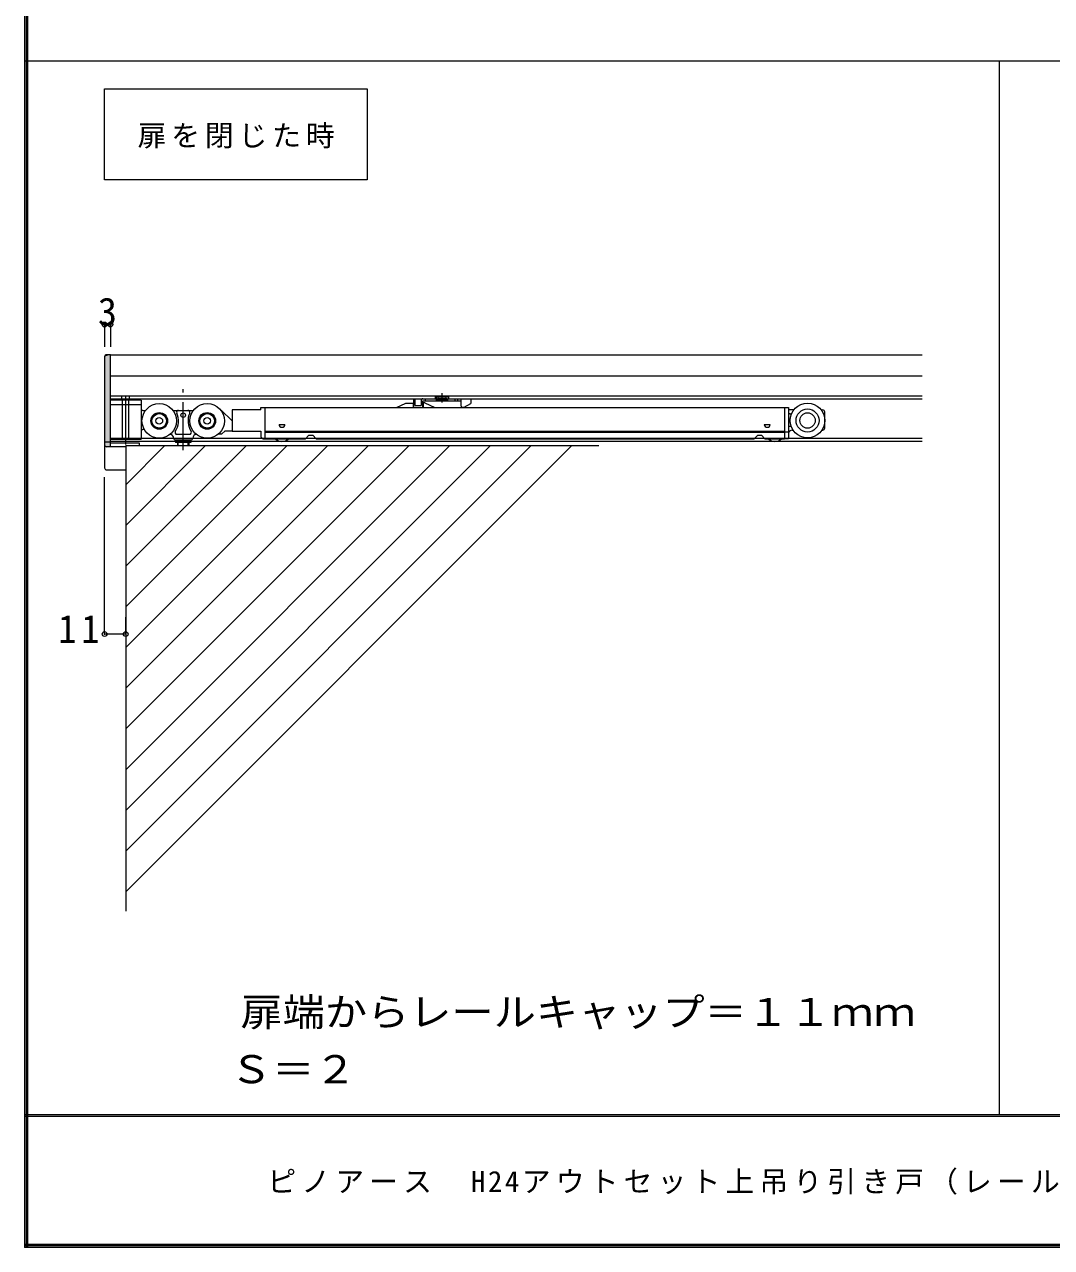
# Model space of a CAD drawing. Units: millimetres at full size, sheet at 1:10; details may follow other scales. Extents: x -2000 to 1900, y -1436 to 1392.
# Drawn here: x -2000 to -929, y -1402 to -127 of the extents above; entities that cross this region are included whole.
import ezdxf
from ezdxf.enums import TextEntityAlignment as Align

# ---------------------------------------------------------------- set-up
doc = ezdxf.new("R2010")
doc.units = ezdxf.units.MM
doc.header["$LTSCALE"] = 10
doc.header["$PDMODE"] = 32
doc.header["$PDSIZE"] = 5
doc.linetypes.add('CHAIN1', pattern=[8, 5, -1, 1, -1])
for name, color, linetype, lineweight in [('0-1_通り芯', 4, 'CHAIN1', 9), ('0-4_枠', 3, 'Continuous', 9), ('0-5_ケーシング', 3, 'Continuous', 9), ('0-7_金物', 7, 'Continuous', 9), ('0-A_文字', 7, 'Continuous', 9), ('0-B_寸法', 7, 'Continuous', 9), ('0-C_ハッチ', 3, 'Continuous', 9), ('F-1_図枠', 6, 'Continuous', 9)]:
    doc.layers.add(name, color=color, linetype=linetype, lineweight=lineweight)
doc.layers.add('F-A_文字', color=7, linetype='Continuous')
doc.styles.add('ＭＳ ゴシック', font='')
doc.styles.get('ＭＳ ゴシック').set_extended_font_data('MS Gothic')

msp = doc.modelspace()

# ---------------------------------------------------------------- linework, layer by layer
at = {"layer": '0-1_通り芯'}
for p, q in [((-1894.44, -564.68), (-1894.44, -507.82)), ((-1834.44, -570.43), (-1834.44, -506.94)), ((-1564.44, -521), (-1564.44, -511.04))]:
    msp.add_line(p, q, dxfattribs=at)
at = {"layer": '0-4_枠'}
for p, q in [((-1910.44, -471), (-1914.44, -471)), ((-1910.44, -471), (-1063.73, -471)), ((-1910.44, -493), (-1063.73, -493))]:
    msp.add_line(p, q, dxfattribs=at)
at = {"layer": '0-5_ケーシング'}
for p, q in [((-1916.44, -565), (-1916.44, -589)), ((-1914.44, -591), (-1894.44, -591))]:
    msp.add_line(p, q, dxfattribs=at)
msp.add_arc((-1914.44, -589), 2, 180, 270, dxfattribs=at)
at = {"layer": '0-7_金物'}
for p, q in [((-1910.44, -567), (-1910.44, -471)), ((-1916.44, -473), (-1916.44, -565)), ((-1910.44, -514), (-1063.73, -514)), ((-1910.44, -517), (-1063.73, -517)), ((-1878.44, -518.4), (-1910.44, -518.4)), ((-1898.44, -517), (-1898.44, -514)), ((-1897.64, -558), (-1897.64, -518.4)), ((-1891.24, -558), (-1891.24, -518.4)), ((-1890.44, -517), (-1890.44, -514)), ((-1878.44, -518.4), (-1878.44, -559)), ((-1594.54, -522), (-1594.94, -521.6)), ((-1594.54, -522), (-1594.54, -526)), ((-1594.44, -517), (-1594.44, -525)), ((-1592.44, -524), (-1592.44, -517)), ((-1586.44, -519), (-1586.44, -524)), ((-1584.44, -525), (-1584.44, -519)), ((-1584.44, -519), (-1557.44, -519)), ((-1582.34, -521.2), (-1571.97, -526)), ((-1581.94, -519), (-1581.94, -517)), ((-1571.44, -517), (-1571.44, -514)), ((-1558.14, -515), (-1570.74, -515)), ((-1570.74, -515), (-1570.74, -517)), ((-1568.64, -516.4), (-1570.44, -518.2)), ((-1568.64, -516.4), (-1568.64, -515)), ((-1568.64, -516.4), (-1560.24, -516.4)), ((-1560.24, -516.4), (-1560.24, -515)), ((-1560.24, -516.4), (-1558.44, -518.2)), ((-1558.44, -519), (-1558.44, -518.2)), ((-1558.14, -515), (-1558.14, -517)), ((-1557.44, -517), (-1557.44, -514)), ((-1557.44, -519), (-1544.44, -519)), ((-1551.34, -517), (-1551.34, -519)), ((-1548.44, -517), (-1548.44, -519)), ((-1544.44, -524.8), (-1544.44, -517)), ((-1534.44, -517), (-1534.44, -522)), ((-1910.44, -522.8), (-1878.44, -522.8)), ((-1876.44, -529), (-1873.69, -529)), ((-1845.19, -529), (-1823.69, -529)), ((-1795.19, -529), (-1794.44, -529)), ((-1783.84, -539.6), (-1794.44, -529)), ((-1749.44, -526), (-1207.44, -526)), ((-1593.54, -526), (-1585.54, -526)), ((-1592.44, -524), (-1586.44, -524)), ((-1207.44, -526), (-1207.44, -558.6)), ((-1207.44, -526), (-1203.44, -526)), ((-1203.44, -526), (-1203.44, -558.6)), ((-1197.69, -528.6), (-1203.44, -528.6)), ((-1201.44, -532.6), (-1200.02, -532.6)), ((-1169.19, -528.6), (-1167.44, -528.6)), ((-1165.44, -547.6), (-1165.44, -530.6)), ((-1734.54, -543.6), (-1728.34, -543.6)), ((-1228.54, -543.6), (-1222.34, -543.6)), ((-1201.38, -538.1), (-1201.44, -538.1)), ((-1201.44, -541.1), (-1201.38, -541.1)), ((-1201.44, -545.6), (-1200.41, -545.6)), ((-1910.44, -558), (-1063.73, -558)), ((-1910.44, -559), (-1878.44, -559)), ((-1875.03, -549), (-1876.44, -549)), ((-1826.44, -560), (-1842.44, -560)), ((-1842.44, -560.6), (-1842.44, -562.6)), ((-1826.44, -560.6), (-1842.44, -560.6)), ((-1841, -554), (-1827.88, -554)), ((-1840.44, -560), (-1840.44, -560.6)), ((-1828.44, -560), (-1828.44, -560.6)), ((-1826.44, -560.6), (-1826.44, -562.6)), ((-1794.44, -554), (-1798.13, -554)), ((-1790.84, -550.4), (-1794.44, -554)), ((-1790.84, -550.4), (-1783.84, -550.4)), ((-1753.44, -550.6), (-1753.44, -556.6)), ((-1753.44, -556.6), (-1751.44, -558.6)), ((-1751.44, -558.6), (-1749.44, -558.6)), ((-1749.44, -550.64), (-1207.44, -550.64)), ((-1207.44, -552), (-1749.44, -552)), ((-1703.43, -555), (-1707.03, -558.6)), ((-1703.43, -555), (-1699.46, -555)), ((-1699.46, -555), (-1695.86, -558.6)), ((-1695.86, -558.6), (-1239.03, -558.6)), ((-1239.03, -558.6), (-1235.43, -555)), ((-1235.43, -555), (-1231.46, -555)), ((-1227.86, -558.6), (-1231.46, -555)), ((-1227.86, -558.6), (-1207.44, -558.6)), ((-1207.44, -551.4), (-1203.44, -551.4)), ((-1203.44, -558.6), (-1207.44, -558.6)), ((-1199.44, -549.6), (-1198.41, -549.6)), ((-1168.48, -549.6), (-1167.44, -549.6)), ((-1916.44, -562), (-1910.44, -562)), ((-1910.44, -561), (-1063.73, -561)), ((-1826.44, -562.6), (-1842.44, -562.6)), ((-1840.44, -562.6), (-1840.44, -565.6)), ((-1839.64, -565.6), (-1839.64, -562.6)), ((-1829.25, -565.6), (-1829.25, -562.6)), ((-1828.44, -562.6), (-1828.44, -565.6))]:
    msp.add_line(p, q, dxfattribs=at)
at = {"layer": '0-7_金物', "color": 3}
msp.add_line((-1894.44, -567), (-1914.44, -567), dxfattribs=at)
at = {"layer": '0-7_金物'}
for points in [[(-1611.94, -526), (-1602.14, -521.6), (-1594.94, -521.6)], [(-1582.34, -521.2), (-1583.94, -521.2), (-1584.34, -522.2), (-1584.34, -526)], [(-1570.44, -519), (-1570.44, -518.2), (-1558.44, -518.2)], [(-1543.44, -525.8), (-1541.44, -525.8), (-1534.44, -522)], [(-1753.44, -528.6), (-1783.44, -528.6), (-1783.44, -550.6), (-1753.44, -550.6)], [(-1753.44, -528.6), (-1753.44, -526), (-1749.44, -526)], [(-1749.44, -526), (-1749.44, -558.6), (-1707.03, -558.6)], [(-1910.44, -563), (-1880.44, -563), (-1880.44, -565.6)]]:
    msp.add_lwpolyline(points, dxfattribs=at)
for centre, radius in [((-1859.44, -540), 18), ((-1809.44, -540), 18), ((-1183.44, -539.6), 18), ((-1859.44, -540), 8.7), ((-1859.44, -540), 8), ((-1859.44, -540), 7.6), ((-1834.44, -534), 2.35), ((-1809.44, -540), 8.7), ((-1809.44, -540), 8), ((-1809.44, -540), 7.6), ((-1183.44, -539.6), 12), ((-1183.44, -539.6), 8), ((-1859.44, -540), 3.5), ((-1809.44, -540), 3.5)]:
    msp.add_circle(centre, radius, dxfattribs=at)
for centre, radius, start, end in [((-1914.44, -473), 2, 90, 180), ((-1584.44, -519), 2, 90, 180), ((-1876.44, -531), 2, 90, 180), ((-1859.44, -540), 20, 326.94427, 24.14774), ((-1839.37, -531), 2, 90, 204.14774), ((-1829.52, -531), 2, 335.85226, 90), ((-1809.44, -540), 20, 155.85226, 213.05573), ((-1593.44, -525), 1, 180, 270), ((-1585.44, -525), 1, 270, 0), ((-1543.44, -524.8), 1, 180, 270), ((-1201.44, -534.6), 2, 90, 180), ((-1167.44, -530.6), 2, 0, 90), ((-1876.44, -547), 2, 180, 270), ((-1731.44, -543.6), 3.1, 180, 0), ((-1225.44, -543.6), 3.1, 180, 0), ((-1201.44, -536.1), 2, 180, 270), ((-1201.44, -543.1), 2, 90, 180), ((-1201.44, -543.6), 2, 180, 270), ((-1167.44, -547.6), 2, 270, 0), ((-1848.44, -558), 4, 0, 85.70202), ((-1842.44, -558), 2, 180, 270), ((-1841, -552), 2, 146.94427, 270), ((-1827.88, -552), 2, 270, 33.05573), ((-1826.44, -558), 2, 270, 0), ((-1820.44, -558), 4, 94.29798, 180), ((-1820.44, -558), 4, 90, 94.29798), ((-1731.44, -551.25), 10.15, 226.3992, 313.6008), ((-1217.44, -551.25), 10.15, 226.3992, 313.6008), ((-1199.44, -553.6), 4, 90, 180)]:
    msp.add_arc(centre, radius, start, end, dxfattribs=at)
at = {"layer": '0-7_金物', "color": 3}
msp.add_arc((-1914.44, -565), 2, 180, 270, dxfattribs=at)
at = {"layer": '0-A_文字'}
for p, q in [((-1916.44, -288.72), (-1916.44, -193.71)), ((-1916.44, -193.71), (-1642.66, -193.71)), ((-1642.66, -193.71), (-1642.66, -288.72)), ((-1642.66, -288.72), (-1916.44, -288.72))]:
    msp.add_line(p, q, dxfattribs=at)
at = {"layer": '0-B_寸法', "color": 4}
for p, q in [((-1916.44, -439.56), (-1910.44, -439.56)), ((-1916.44, -439.56), (-1916.44, -462.83)), ((-1910.44, -439.56), (-1910.44, -462.83)), ((-1916.44, -762.18), (-1916.44, -598.56)), ((-1894.44, -762.18), (-1894.44, -744.46)), ((-1894.44, -762.18), (-1916.44, -762.18))]:
    msp.add_line(p, q, dxfattribs=at)
at = {"layer": '0-B_寸法'}
for p in [(-1916.44, -439.56), (-1910.44, -439.56), (-1916.44, -762.18), (-1894.44, -762.18)]:
    msp.add_point(p, dxfattribs=at)
at = {"layer": '0-C_ハッチ', "color": 6}
for p, q in [((-1429.2, -565.6), (-1894.44, -1030.84)), ((-1471.63, -565.6), (-1894.44, -988.41)), ((-1514.05, -565.6), (-1894.44, -945.99)), ((-1556.48, -565.6), (-1894.44, -903.56)), ((-1641.33, -565.6), (-1894.44, -818.71)), ((-1726.18, -565.6), (-1894.44, -733.86)), ((-1768.61, -565.6), (-1894.44, -691.43)), ((-1853.46, -565.6), (-1894.44, -606.58)), ((-1598.9, -565.6), (-1894.44, -861.14)), ((-1683.76, -565.6), (-1894.44, -776.28)), ((-1894.44, -565.6), (-1400.9, -565.6)), ((-1894.44, -565.6), (-1894.44, -1050.93)), ((-1811.87, -566.43), (-1894.44, -649))]:
    msp.add_line(p, q, dxfattribs=at)
at = {"layer": '0-C_ハッチ', "color": 9}
for points in [[(-1910.44, -471), (-1916.13, -471.9), (-1916.44, -473)], [(-1910.44, -471), (-1916.44, -473), (-1916.44, -565)], [(-1910.44, -471), (-1916.44, -565), (-1915.89, -566.01)], [(-1910.44, -471), (-1915.77, -471.66), (-1916.13, -471.9)], [(-1910.44, -471), (-1915.89, -566.01), (-1915.29, -566.73)], [(-1910.44, -471), (-1915.29, -471.18), (-1915.77, -471.66)], [(-1910.44, -471), (-1914.44, -471), (-1915.29, -471.18)], [(-1910.44, -471), (-1915.29, -566.73), (-1914.44, -567)], [(-1910.44, -471), (-1914.44, -567), (-1910.44, -567)]]:
    msp.add_solid(points, dxfattribs=at)
at = {"layer": 'F-1_図枠'}
for p, q in [((-2000, 1391.67), (-2000, -1401.67)), ((-1998.33, 1391.67), (-1998.33, -1401.67)), ((-1996.67, 1391.67), (-1996.67, -1401.67)), ((-2000, -164.67), (747.8, -164.67)), ((-983.51, -164.67), (-983.51, -1263.33)), ((1900, -1263.33), (-2000, -1263.33)), ((1900, -1265), (-2000, -1265)), ((1900, -1398.33), (-2000, -1398.33)), ((1900, -1400), (-2000, -1400))]:
    msp.add_line(p, q, dxfattribs=at)
msp.add_lwpolyline([(1900, 1391.67), (1900, -1401.67), (-2000, -1401.67)], dxfattribs=at)

# ---------------------------------------------------------------- texts
at = {"layer": '0-A_文字', "style": 'ＭＳ ゴシック', "width": 1.1}
for s, p in [('扉端からレールキャップ＝１１ｍｍ', (-1774.73, -1179.6)), ('Ｓ＝２', (-1785.71, -1239.18))]:
    msp.add_text(s, height=29.33, dxfattribs=at).set_placement(p, align=Align.BOTTOM_LEFT)
at = {"layer": '0-A_文字', "insert": (-1882.05, -256.22), "char_height": 21.99, "attachment_point": 7, "style": 'ＭＳ ゴシック'}
msp.add_mtext('\\T1.17;扉を閉じた時', dxfattribs=at)
at = {"layer": '0-B_寸法', "style": 'ＭＳ ゴシック'}
msp.add_text('3', height=29.33, dxfattribs=at).set_placement((-1923.44, -449.56), align=Align.BOTTOM_LEFT)
at = {"layer": '0-B_寸法', "insert": (-1964.74, -771.47), "char_height": 29.33, "attachment_point": 7, "style": 'ＭＳ ゴシック'}
msp.add_mtext('\\T1.27;\\W0.95;11', dxfattribs=at)
at = {"layer": 'F-A_文字', "insert": (-1746.67, -1346.67), "char_height": 21.99, "attachment_point": 7, "style": 'ＭＳ ゴシック'}
msp.add_mtext('\\T1.18;ピノアース\u3000H24アウトセット上吊り引き戸（レール壁付けタイプ）', dxfattribs=at)

doc.saveas('drawing.dxf')
